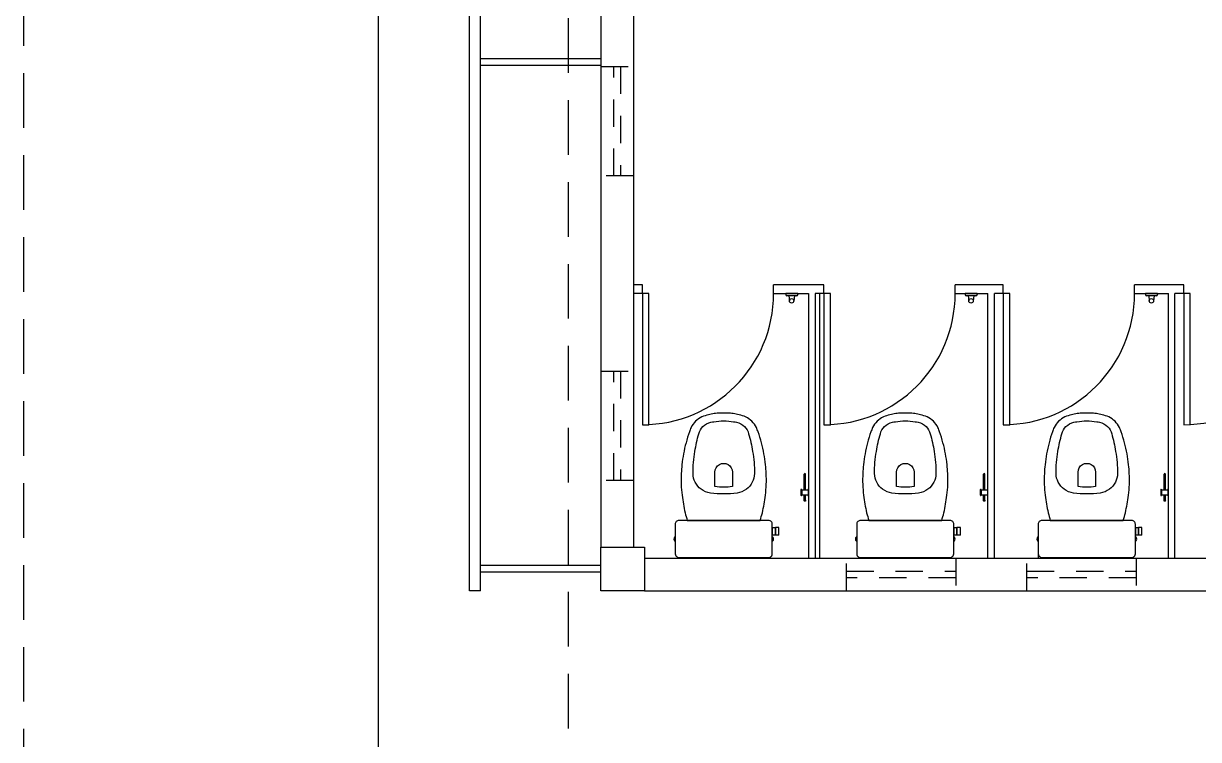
# Model space of a CAD drawing. Header units: inches. Extents: x 542650 to 544515, y 9574150 to 9574595.
# Drawn here: x 542785.33 to 542790.7, y 9574229.96 to 9574233.23 of the extents above; entities that cross this region are included whole.
import ezdxf

# ---------------------------------------------------------------- set-up
doc = ezdxf.new("R2010")
doc.units = ezdxf.units.IN
doc.header["$MEASUREMENT"] = 0
doc.linetypes.add('HIDDEN', pattern=[0.375, 0.25, -0.125])
doc.linetypes.add('HIDDEN2', pattern=[0.1875, 0.125, -0.0625])
doc.layers.add('I-ARQ', color=8, linetype='Continuous')

msp = doc.modelspace()

# ---------------------------------------------------------------- linework, layer by layer
at = {"layer": 'I-ARQ', "linetype": 'HIDDEN'}
for p, q in [((542785.3261, 9574252.1313), (542785.3261, 9574228.3313)), ((542787.8159, 9574251.6334), (542787.8159, 9574229.6934))]:
    msp.add_line(p, q, dxfattribs=at)
at = {"layer": 'I-ARQ'}
for p, q in [((542786.9493, 9574228.8434), (542786.9493, 9574251.5834)), ((542787.3659, 9574230.6384), (542787.3659, 9574249.7884)), ((542787.3659, 9574230.6384), (542787.3659, 9574249.7884)), ((542787.3659, 9574230.6384), (542787.3659, 9574249.7884)), ((542787.4159, 9574230.6384), (542787.4159, 9574249.7884)), ((542787.4159, 9574230.6384), (542787.4159, 9574249.7884)), ((542787.4159, 9574230.6384), (542787.4159, 9574249.7884)), ((542787.9659, 9574235.2759), (542787.9659, 9574230.8384)), ((542788.1159, 9574230.8384), (542788.1159, 9574234.784)), ((542787.9659, 9574233.0721), (542787.4159, 9574233.0721)), ((542787.9659, 9574233.0721), (542787.4159, 9574233.0721)), ((542787.9659, 9574233.0721), (542787.4159, 9574233.0721)), ((542787.9659, 9574233.0421), (542787.4159, 9574233.0421)), ((542787.9659, 9574233.0421), (542787.4159, 9574233.0421)), ((542787.9659, 9574233.0421), (542787.4159, 9574233.0421)), ((542788.1559, 9574232.0384), (542788.1159, 9574232.0384)), ((542788.1559, 9574231.9984), (542788.1559, 9574232.0384)), ((542788.9859, 9574232.0384), (542788.7559, 9574232.0384)), ((542788.7559, 9574231.9984), (542788.7559, 9574232.0384)), ((542788.9459, 9574232.0384), (542788.9159, 9574232.0384)), ((542788.9859, 9574231.9984), (542788.9859, 9574232.0384)), ((542789.8059, 9574232.0384), (542789.5859, 9574232.0384)), ((542789.5859, 9574231.9984), (542789.5859, 9574232.0384)), ((542789.8059, 9574231.9984), (542789.8059, 9574232.0384)), ((542790.5659, 9574232.0384), (542790.4059, 9574232.0384)), ((542790.4059, 9574231.9984), (542790.4059, 9574232.0384)), ((542790.6309, 9574232.0384), (542790.4109, 9574232.0384)), ((542790.6309, 9574231.9984), (542790.6309, 9574232.0384)), ((542788.1559, 9574231.9984), (542788.1159, 9574231.9984)), ((542788.1559, 9574231.9984), (542788.1559, 9574231.3984)), ((542788.1859, 9574231.3984), (542788.1859, 9574231.9984)), ((542788.7559, 9574231.9984), (542788.9159, 9574231.9984)), ((542788.811, 9574231.9984), (542788.811, 9574231.9934)), ((542788.8658, 9574231.9984), (542788.811, 9574231.9984)), ((542788.8608, 9574231.9884), (542788.816, 9574231.9884)), ((542788.8257, 9574231.9884), (542788.8282, 9574231.9649)), ((542788.8508, 9574231.9884), (542788.8482, 9574231.9649)), ((542788.8658, 9574231.9984), (542788.8658, 9574231.9934)), ((542788.9159, 9574231.9984), (542788.9159, 9574230.7903)), ((542788.9459, 9574231.9984), (542788.9459, 9574230.7903)), ((542788.9859, 9574231.9984), (542788.9459, 9574231.9984)), ((542788.9659, 9574231.9984), (542788.9659, 9574230.7884)), ((542789.0159, 9574231.9984), (542788.9859, 9574231.9984)), ((542788.9859, 9574231.9984), (542788.9859, 9574231.3984)), ((542789.0159, 9574231.3984), (542789.0159, 9574231.9984)), ((542789.5859, 9574231.9984), (542789.7359, 9574231.9984)), ((542789.631, 9574231.9984), (542789.631, 9574231.9934)), ((542789.6858, 9574231.9984), (542789.631, 9574231.9984)), ((542789.6808, 9574231.9884), (542789.636, 9574231.9884)), ((542789.6457, 9574231.9884), (542789.6482, 9574231.9649)), ((542789.6708, 9574231.9884), (542789.6682, 9574231.9649)), ((542789.6858, 9574231.9984), (542789.6858, 9574231.9934)), ((542789.7359, 9574230.7884), (542789.7359, 9574231.9984)), ((542789.7659, 9574230.7884), (542789.7659, 9574231.9984)), ((542789.8059, 9574231.9984), (542789.7659, 9574231.9984)), ((542789.8359, 9574231.9984), (542789.8059, 9574231.9984)), ((542789.8059, 9574231.9984), (542789.8059, 9574231.3984)), ((542789.8359, 9574231.3984), (542789.8359, 9574231.9984)), ((542790.4059, 9574231.9984), (542790.5609, 9574231.9984)), ((542790.456, 9574231.9984), (542790.456, 9574231.9934)), ((542790.5108, 9574231.9984), (542790.456, 9574231.9984)), ((542790.5058, 9574231.9884), (542790.461, 9574231.9884)), ((542790.4707, 9574231.9884), (542790.4732, 9574231.9649)), ((542790.4958, 9574231.9884), (542790.4932, 9574231.9649)), ((542790.5108, 9574231.9984), (542790.5108, 9574231.9934)), ((542790.5609, 9574230.7884), (542790.5609, 9574231.9984)), ((542790.5909, 9574230.7884), (542790.5909, 9574231.9984)), ((542790.6309, 9574231.9984), (542790.5909, 9574231.9984)), ((542790.6609, 9574231.9984), (542790.6309, 9574231.9984)), ((542790.6309, 9574231.9984), (542790.6309, 9574231.3984)), ((542790.6609, 9574231.3984), (542790.6609, 9574231.9984)), ((542788.9859, 9574231.3984), (542789.0159, 9574231.3984)), ((542789.8059, 9574231.3984), (542789.8359, 9574231.3984)), ((542788.8961, 9574231.1), (542788.8961, 9574231.1714)), ((542788.9021, 9574231.1697), (542788.8961, 9574231.1697)), ((542788.902, 9574231.1722), (542788.8963, 9574231.1722)), ((542788.9021, 9574231.1), (542788.9021, 9574231.1714)), ((542789.7161, 9574231.1), (542789.7161, 9574231.1714)), ((542789.7221, 9574231.1697), (542789.7161, 9574231.1697)), ((542789.722, 9574231.1722), (542789.7163, 9574231.1722)), ((542789.7221, 9574231.1), (542789.7221, 9574231.1714)), ((542790.5411, 9574231.1), (542790.5411, 9574231.1714)), ((542790.5471, 9574231.1697), (542790.5411, 9574231.1697)), ((542790.547, 9574231.1722), (542790.5413, 9574231.1722)), ((542790.5471, 9574231.1), (542790.5471, 9574231.1714)), ((542788.9021, 9574231.1664), (542788.8961, 9574231.1664)), ((542788.9021, 9574231.1614), (542788.8961, 9574231.1614)), ((542789.7221, 9574231.1664), (542789.7161, 9574231.1664)), ((542789.7221, 9574231.1614), (542789.7161, 9574231.1614)), ((542790.5471, 9574231.1664), (542790.5411, 9574231.1664)), ((542790.5471, 9574231.1614), (542790.5411, 9574231.1614)), ((542788.8809, 9574231.1013), (542788.8809, 9574231.0755)), ((542788.8844, 9574231.1013), (542788.8844, 9574231.0755)), ((542788.8844, 9574231.1), (542788.9138, 9574231.1)), ((542788.8844, 9574231.0768), (542788.9138, 9574231.0768)), ((542788.8961, 9574231.0507), (542788.8961, 9574231.0768)), ((542788.9021, 9574231.0607), (542788.8961, 9574231.0607)), ((542788.9021, 9574231.0507), (542788.9021, 9574231.0768)), ((542788.9138, 9574231.1034), (542788.9138, 9574231.0734)), ((542789.7009, 9574231.1013), (542789.7009, 9574231.0755)), ((542789.7044, 9574231.1013), (542789.7044, 9574231.0755)), ((542789.7044, 9574231.1), (542789.7338, 9574231.1)), ((542789.7044, 9574231.0768), (542789.7338, 9574231.0768)), ((542789.7161, 9574231.0507), (542789.7161, 9574231.0768)), ((542789.7221, 9574231.0607), (542789.7161, 9574231.0607)), ((542789.7221, 9574231.0507), (542789.7221, 9574231.0768)), ((542789.7338, 9574231.1034), (542789.7338, 9574231.0734)), ((542790.5259, 9574231.1013), (542790.5259, 9574231.0755)), ((542790.5294, 9574231.1013), (542790.5294, 9574231.0755)), ((542790.5294, 9574231.1), (542790.5588, 9574231.1)), ((542790.5294, 9574231.0768), (542790.5588, 9574231.0768)), ((542790.5411, 9574231.0507), (542790.5411, 9574231.0768)), ((542790.5471, 9574231.0607), (542790.5411, 9574231.0607)), ((542790.5471, 9574231.0507), (542790.5471, 9574231.0768)), ((542790.5588, 9574231.1034), (542790.5588, 9574231.0734)), ((542788.9021, 9574231.0566), (542788.8961, 9574231.0566)), ((542788.9021, 9574231.0545), (542788.8961, 9574231.0545)), ((542789.7221, 9574231.0566), (542789.7161, 9574231.0566)), ((542789.7221, 9574231.0545), (542789.7161, 9574231.0545)), ((542790.5471, 9574231.0566), (542790.5411, 9574231.0566)), ((542790.5471, 9574231.0545), (542790.5411, 9574231.0545)), ((542788.7327, 9574230.9603), (542788.3227, 9574230.9603)), ((542789.5627, 9574230.9603), (542789.1527, 9574230.9603)), ((542790.3927, 9574230.9603), (542789.9827, 9574230.9603)), ((542788.3057, 9574230.9435), (542788.3057, 9574230.8111)), ((542788.7497, 9574230.8111), (542788.7497, 9574230.9435)), ((542789.1357, 9574230.9435), (542789.1357, 9574230.8111)), ((542789.5797, 9574230.8111), (542789.5797, 9574230.9435)), ((542789.9657, 9574230.9435), (542789.9657, 9574230.8111)), ((542789.9659, 9574230.9463), (542789.9659, 9574230.7884)), ((542790.4097, 9574230.8111), (542790.4097, 9574230.9435)), ((542787.9659, 9574230.6384), (542787.9659, 9574230.8384)), ((542787.9659, 9574230.8384), (542788.1659, 9574230.8384)), ((542787.9659, 9574230.6384), (542787.9659, 9574230.8384)), ((542787.9659, 9574230.8384), (542788.1659, 9574230.8384)), ((542787.9659, 9574230.6384), (542787.9659, 9574230.8384)), ((542787.9659, 9574230.8384), (542788.1659, 9574230.8384)), ((542787.9659, 9574230.6384), (542787.9659, 9574230.8384)), ((542787.9659, 9574230.8384), (542788.1659, 9574230.8384)), ((542787.9659, 9574230.6384), (542787.9659, 9574230.8384)), ((542787.9659, 9574230.8384), (542788.1659, 9574230.8384)), ((542787.9659, 9574230.6384), (542787.9659, 9574230.8384)), ((542787.9659, 9574230.8384), (542788.1659, 9574230.8384)), ((542787.9659, 9574230.6384), (542787.9659, 9574230.8384)), ((542787.9659, 9574230.8384), (542788.1659, 9574230.8384)), ((542787.9659, 9574230.6384), (542787.9659, 9574230.8384)), ((542787.9659, 9574230.8384), (542788.1659, 9574230.8384)), ((542787.9659, 9574230.6384), (542787.9659, 9574230.8384)), ((542787.9659, 9574230.8384), (542788.1659, 9574230.8384)), ((542787.9659, 9574230.6384), (542787.9659, 9574230.8384)), ((542787.9659, 9574230.8384), (542788.1659, 9574230.8384)), ((542788.1659, 9574230.8384), (542788.1659, 9574230.6384)), ((542788.1659, 9574230.8384), (542788.1659, 9574230.6384)), ((542788.1659, 9574230.8384), (542788.1659, 9574230.6384)), ((542788.1659, 9574230.8384), (542788.1659, 9574230.6384)), ((542788.1659, 9574230.8384), (542788.1659, 9574230.6384)), ((542788.1659, 9574230.8384), (542788.1659, 9574230.6384)), ((542788.1659, 9574230.8384), (542788.1659, 9574230.6384)), ((542788.1659, 9574230.8384), (542788.1659, 9574230.6384)), ((542788.1659, 9574230.8384), (542788.1659, 9574230.6384)), ((542788.1659, 9574230.8384), (542788.1659, 9574230.6384)), ((542787.9659, 9574230.7534), (542787.4159, 9574230.7534)), ((542787.9659, 9574230.7534), (542787.4159, 9574230.7534)), ((542787.9659, 9574230.7534), (542787.4159, 9574230.7534)), ((542788.1659, 9574230.7884), (542793.0659, 9574230.7884)), ((542788.1659, 9574230.7884), (542793.0659, 9574230.7884)), ((542788.3265, 9574230.7903), (542788.7289, 9574230.7903)), ((542789.1565, 9574230.7903), (542789.5589, 9574230.7903)), ((542789.9865, 9574230.7903), (542790.3889, 9574230.7903)), ((542787.9659, 9574230.7234), (542787.4159, 9574230.7234)), ((542787.9659, 9574230.7234), (542787.4159, 9574230.7234)), ((542787.9659, 9574230.7234), (542787.4159, 9574230.7234)), ((542787.4159, 9574230.6384), (542787.3659, 9574230.6384)), ((542787.4159, 9574230.6384), (542787.3659, 9574230.6384)), ((542787.4159, 9574230.6384), (542787.3659, 9574230.6384)), ((542787.4159, 9574230.6384), (542787.3659, 9574230.6384)), ((542788.1659, 9574230.6384), (542787.9659, 9574230.6384)), ((542788.1659, 9574230.6384), (542787.9659, 9574230.6384)), ((542788.1659, 9574230.6384), (542787.9659, 9574230.6384)), ((542788.1659, 9574230.6384), (542787.9659, 9574230.6384)), ((542788.1659, 9574230.6384), (542787.9659, 9574230.6384)), ((542788.1659, 9574230.6384), (542787.9659, 9574230.6384)), ((542788.1659, 9574230.6384), (542787.9659, 9574230.6384)), ((542788.1659, 9574230.6384), (542787.9659, 9574230.6384)), ((542788.1659, 9574230.6384), (542787.9659, 9574230.6384)), ((542788.1659, 9574230.6384), (542787.9659, 9574230.6384)), ((542788.1659, 9574230.6384), (542794.1109, 9574230.6384)), ((542788.1659, 9574230.6384), (542794.1109, 9574230.6384))]:
    msp.add_line(p, q, dxfattribs=at)
at = {"layer": 'I-ARQ', "linetype": 'HIDDEN2'}
for p, q in [((542787.9659, 9574233.0362), (542788.1159, 9574233.0362)), ((542788.0259, 9574232.5362), (542788.0259, 9574233.0362)), ((542788.0559, 9574233.0362), (542788.0559, 9574232.5362)), ((542788.1159, 9574232.5362), (542787.9659, 9574232.5362)), ((542788.1859, 9574231.9984), (542788.1559, 9574231.9984)), ((542787.9659, 9574231.6434), (542788.1159, 9574231.6434)), ((542788.0259, 9574231.1434), (542788.0259, 9574231.6434)), ((542788.0559, 9574231.6434), (542788.0559, 9574231.1434)), ((542788.1559, 9574231.3984), (542788.1859, 9574231.3984)), ((542788.1159, 9574231.1434), (542787.9659, 9574231.1434)), ((542789.0884, 9574230.6384), (542789.0884, 9574230.7884)), ((542789.0884, 9574230.6384), (542789.0884, 9574230.7884)), ((542789.5884, 9574230.7884), (542789.5884, 9574230.6384)), ((542789.5884, 9574230.7884), (542789.5884, 9574230.6384)), ((542789.9134, 9574230.6384), (542789.9134, 9574230.7884)), ((542789.9134, 9574230.6384), (542789.9134, 9574230.7884)), ((542790.4134, 9574230.7884), (542790.4134, 9574230.6384)), ((542790.4134, 9574230.7884), (542790.4134, 9574230.6384)), ((542789.0884, 9574230.7284), (542789.5884, 9574230.7284)), ((542789.0884, 9574230.7284), (542789.5884, 9574230.7284)), ((542789.5884, 9574230.6984), (542789.0884, 9574230.6984)), ((542789.5884, 9574230.6984), (542789.0884, 9574230.6984)), ((542789.9134, 9574230.7284), (542790.4134, 9574230.7284)), ((542789.9134, 9574230.7284), (542790.4134, 9574230.7284)), ((542790.4134, 9574230.6984), (542789.9134, 9574230.6984)), ((542790.4134, 9574230.6984), (542789.9134, 9574230.6984))]:
    msp.add_line(p, q, dxfattribs=at)
at = {"layer": 'I-ARQ', "linetype": 'ByBlock'}
for p, q in [((542788.7637, 9574230.9283), (542788.7637, 9574230.8923)), ((542788.7797, 9574230.9283), (542788.7637, 9574230.9283)), ((542788.7797, 9574230.8923), (542788.7797, 9574230.9283)), ((542789.5937, 9574230.9283), (542789.5937, 9574230.8923)), ((542789.6097, 9574230.9283), (542789.5937, 9574230.9283)), ((542789.6097, 9574230.8923), (542789.6097, 9574230.9283)), ((542790.4237, 9574230.9283), (542790.4237, 9574230.8923)), ((542790.4397, 9574230.9283), (542790.4237, 9574230.9283)), ((542790.4397, 9574230.8923), (542790.4397, 9574230.9283)), ((542788.7797, 9574230.8923), (542788.7637, 9574230.8923)), ((542789.6097, 9574230.8923), (542789.5937, 9574230.8923)), ((542790.4397, 9574230.8923), (542790.4237, 9574230.8923))]:
    msp.add_line(p, q, dxfattribs=at)
at = {"layer": 'I-ARQ'}
for points in [[(542788.6947, 9574230.9603, -0.003882), (542788.7042, 9574230.9953, 0.024258), (542788.7182, 9574231.0753, 0.02486), (542788.7222, 9574231.1253, 0.033324), (542788.7217, 9574231.1753, 0.02486), (542788.7187, 9574231.2153, 0.012268), (542788.7117, 9574231.2653, 0.015806), (542788.7002, 9574231.3153, 0.026699), (542788.6847, 9574231.3653, 0.021919), (542788.6772, 9574231.3853, 0.174675), (542788.6277, 9574231.4338, 0.045452), (542788.5977, 9574231.4433, 0.022856), (542788.5848, 9574231.4464, 0.041289), (542788.5581, 9574231.4504, 0.039166), (542788.5524, 9574231.4509, 0.012899), (542788.5505, 9574231.4508, 0.04333), (542788.5277, 9574231.4513, 0.04333), (542788.5049, 9574231.4508, 0.052091), (542788.4973, 9574231.4504, 0.041289), (542788.4706, 9574231.4464, 0.022856), (542788.4577, 9574231.4433, 0.045452), (542788.4277, 9574231.4338, 0.174675), (542788.3782, 9574231.3853, 0.021919), (542788.3707, 9574231.3653, 0.026699), (542788.3552, 9574231.3153, 0.015806), (542788.3437, 9574231.2653, 0.012268), (542788.3367, 9574231.2153, 0.02486), (542788.3337, 9574231.1753, 0.033324), (542788.3332, 9574231.1253, 0.02486), (542788.3372, 9574231.0753, 0.024258), (542788.3512, 9574230.9953, -0.003882), (542788.3607, 9574230.9603)], [(542789.5247, 9574230.9603, -0.003882), (542789.5342, 9574230.9953, 0.024258), (542789.5482, 9574231.0753, 0.02486), (542789.5522, 9574231.1253, 0.033324), (542789.5517, 9574231.1753, 0.02486), (542789.5487, 9574231.2153, 0.012268), (542789.5417, 9574231.2653, 0.015806), (542789.5302, 9574231.3153, 0.026699), (542789.5147, 9574231.3653, 0.021919), (542789.5072, 9574231.3853, 0.174675), (542789.4577, 9574231.4338, 0.045452), (542789.4277, 9574231.4433, 0.022856), (542789.4148, 9574231.4464, 0.041289), (542789.3881, 9574231.4504, 0.039166), (542789.3824, 9574231.4509, 0.012899), (542789.3805, 9574231.4508, 0.04333), (542789.3577, 9574231.4513, 0.04333), (542789.3349, 9574231.4508, 0.052091), (542789.3273, 9574231.4504, 0.041289), (542789.3006, 9574231.4464, 0.022856), (542789.2877, 9574231.4433, 0.045452), (542789.2577, 9574231.4338, 0.174675), (542789.2082, 9574231.3853, 0.021919), (542789.2007, 9574231.3653, 0.026699), (542789.1852, 9574231.3153, 0.015806), (542789.1737, 9574231.2653, 0.012268), (542789.1667, 9574231.2153, 0.02486), (542789.1637, 9574231.1753, 0.033324), (542789.1632, 9574231.1253, 0.02486), (542789.1672, 9574231.0753, 0.024258), (542789.1812, 9574230.9953, -0.003882), (542789.1907, 9574230.9603)], [(542790.3547, 9574230.9603, -0.003882), (542790.3642, 9574230.9953, 0.024258), (542790.3782, 9574231.0753, 0.02486), (542790.3822, 9574231.1253, 0.033324), (542790.3817, 9574231.1753, 0.02486), (542790.3787, 9574231.2153, 0.012268), (542790.3717, 9574231.2653, 0.015806), (542790.3602, 9574231.3153, 0.026699), (542790.3447, 9574231.3653, 0.021919), (542790.3372, 9574231.3853, 0.174675), (542790.2877, 9574231.4338, 0.045452), (542790.2577, 9574231.4433, 0.022856), (542790.2448, 9574231.4464, 0.041289), (542790.2181, 9574231.4504, 0.039166), (542790.2124, 9574231.4509, 0.012899), (542790.2105, 9574231.4508, 0.04333), (542790.1877, 9574231.4513, 0.04333), (542790.1649, 9574231.4508, 0.052091), (542790.1573, 9574231.4504, 0.041289), (542790.1306, 9574231.4464, 0.022856), (542790.1177, 9574231.4433, 0.045452), (542790.0877, 9574231.4338, 0.174675), (542790.0382, 9574231.3853, 0.021919), (542790.0307, 9574231.3653, 0.026699), (542790.0152, 9574231.3153, 0.015806), (542790.0037, 9574231.2653, 0.012268), (542789.9967, 9574231.2153, 0.02486), (542789.9937, 9574231.1753, 0.033324), (542789.9932, 9574231.1253, 0.02486), (542789.9972, 9574231.0753, 0.024258), (542790.0112, 9574230.9953, -0.003882), (542790.0207, 9574230.9603)], [(542788.4242, 9574231.1029, -0.234638), (542788.3872, 9574231.1752, -0.044666), (542788.3958, 9574231.2762, -0.031515), (542788.4139, 9574231.3567, -0.151063), (542788.4325, 9574231.3895, -0.148094), (542788.469, 9574231.4095, -0.031073), (542788.4826, 9574231.4117, -0.035055), (542788.5277, 9574231.4158, -0.035055), (542788.5729, 9574231.4117, -0.031073), (542788.5865, 9574231.4095, -0.148094), (542788.6229, 9574231.3895, -0.151063), (542788.6415, 9574231.3567, -0.031515), (542788.6596, 9574231.2762, -0.044666), (542788.6682, 9574231.1752, -0.234638), (542788.6313, 9574231.1029, -0.129345), (542788.5886, 9574231.0858, -0.041331), (542788.5277, 9574231.0813, -0.041331), (542788.4669, 9574231.0858, -0.129345)], [(542789.2542, 9574231.1029, -0.234638), (542789.2172, 9574231.1752, -0.044666), (542789.2258, 9574231.2762, -0.031515), (542789.2439, 9574231.3567, -0.151063), (542789.2625, 9574231.3895, -0.148094), (542789.299, 9574231.4095, -0.031073), (542789.3126, 9574231.4117, -0.035055), (542789.3577, 9574231.4158, -0.035055), (542789.4029, 9574231.4117, -0.031073), (542789.4165, 9574231.4095, -0.148094), (542789.4529, 9574231.3895, -0.151063), (542789.4715, 9574231.3567, -0.031515), (542789.4896, 9574231.2762, -0.044666), (542789.4982, 9574231.1752, -0.234638), (542789.4613, 9574231.1029, -0.129345), (542789.4186, 9574231.0858, -0.041331), (542789.3577, 9574231.0813, -0.041331), (542789.2969, 9574231.0858, -0.129345)], [(542790.0842, 9574231.1029, -0.234638), (542790.0472, 9574231.1752, -0.044666), (542790.0558, 9574231.2762, -0.031515), (542790.0739, 9574231.3567, -0.151063), (542790.0925, 9574231.3895, -0.148094), (542790.129, 9574231.4095, -0.031073), (542790.1426, 9574231.4117, -0.035055), (542790.1877, 9574231.4158, -0.035055), (542790.2329, 9574231.4117, -0.031073), (542790.2465, 9574231.4095, -0.148094), (542790.2829, 9574231.3895, -0.151063), (542790.3015, 9574231.3567, -0.031515), (542790.3196, 9574231.2762, -0.044666), (542790.3282, 9574231.1752, -0.234638), (542790.2913, 9574231.1029, -0.129345), (542790.2486, 9574231.0858, -0.041331), (542790.1877, 9574231.0813, -0.041331), (542790.1269, 9574231.0858, -0.129345)]]:
    msp.add_lwpolyline(points, format="xyb", close=True, dxfattribs=at)
at = {"layer": 'I-ARQ', "linetype": 'ByBlock'}
for points in [[(542788.4877, 9574231.1163), (542788.4877, 9574231.1814, -1.002091), (542788.5677, 9574231.1813), (542788.5677, 9574231.1163, -0.054282), (542788.5277, 9574231.1119, -0.054282), (542788.4877, 9574231.1163, 1.56536)], [(542789.3177, 9574231.1163), (542789.3177, 9574231.1814, -1.002091), (542789.3977, 9574231.1813), (542789.3977, 9574231.1163, -0.054282), (542789.3577, 9574231.1119, -0.054282), (542789.3177, 9574231.1163, 1.56536)], [(542790.1477, 9574231.1163), (542790.1477, 9574231.1814, -1.002091), (542790.2277, 9574231.1813), (542790.2277, 9574231.1163, -0.054282), (542790.1877, 9574231.1119, -0.054282), (542790.1477, 9574231.1163, 1.56536)]]:
    msp.add_lwpolyline(points, format="xyb", dxfattribs=at)
for points in [[(542788.7637, 9574230.8948), (542788.7637, 9574230.9258), (542788.7497, 9574230.9258), (542788.7497, 9574230.8948)], [(542789.5937, 9574230.8948), (542789.5937, 9574230.9258), (542789.5797, 9574230.9258), (542789.5797, 9574230.8948)], [(542790.4237, 9574230.8948), (542790.4237, 9574230.9258), (542790.4097, 9574230.9258), (542790.4097, 9574230.8948)]]:
    msp.add_lwpolyline(points, close=True, dxfattribs=at)
for points in [[(542788.3057, 9574230.8663), (542788.3057, 9574230.8843), (542788.3028, 9574230.8843, 0.197763), (542788.3027, 9574230.8842, 0.161404), (542788.2997, 9574230.8752, 0.158802), (542788.3027, 9574230.8664, 0.197763), (542788.3028, 9574230.8663)], [(542788.7526, 9574230.8663, 0.197763), (542788.7528, 9574230.8664, 0.15883), (542788.7557, 9574230.8752, 0.161377), (542788.7528, 9574230.8842, 0.197763), (542788.7526, 9574230.8843), (542788.7497, 9574230.8843), (542788.7497, 9574230.8663)], [(542789.1357, 9574230.8663), (542789.1357, 9574230.8843), (542789.1328, 9574230.8843, 0.197763), (542789.1327, 9574230.8842, 0.161404), (542789.1297, 9574230.8752, 0.158802), (542789.1327, 9574230.8664, 0.197763), (542789.1328, 9574230.8663)], [(542789.5826, 9574230.8663, 0.197763), (542789.5828, 9574230.8664, 0.15883), (542789.5857, 9574230.8752, 0.161377), (542789.5828, 9574230.8842, 0.197763), (542789.5826, 9574230.8843), (542789.5797, 9574230.8843), (542789.5797, 9574230.8663)], [(542789.9657, 9574230.8663), (542789.9657, 9574230.8843), (542789.9628, 9574230.8843, 0.197763), (542789.9627, 9574230.8842, 0.161404), (542789.9597, 9574230.8752, 0.158802), (542789.9627, 9574230.8664, 0.197763), (542789.9628, 9574230.8663)], [(542790.4126, 9574230.8663, 0.197763), (542790.4128, 9574230.8664, 0.15883), (542790.4157, 9574230.8752, 0.161377), (542790.4128, 9574230.8842, 0.197763), (542790.4126, 9574230.8843), (542790.4097, 9574230.8843), (542790.4097, 9574230.8663)]]:
    msp.add_lwpolyline(points, format="xyb", close=True, dxfattribs=at)
at = {"layer": 'I-ARQ'}
for centre, radius in [((542788.8382, 9574231.9649), 0.01), ((542789.6582, 9574231.9649), 0.01), ((542790.4832, 9574231.9649), 0.01), ((542788.8991, 9574231.0507), 0.003), ((542789.7191, 9574231.0507), 0.003), ((542790.5441, 9574231.0507), 0.003)]:
    msp.add_circle(centre, radius, dxfattribs=at)
for centre, radius, start, end in [((542788.1559, 9574231.9984), 0.6, 270, 0), ((542788.816, 9574231.9934), 0.005, 180, 270), ((542788.8608, 9574231.9934), 0.005, 270, 0), ((542788.9859, 9574231.9984), 0.6, 270, 0), ((542789.636, 9574231.9934), 0.005, 180, 270), ((542789.6808, 9574231.9934), 0.005, 270, 0), ((542789.8059, 9574231.9984), 0.6, 270, 0), ((542790.461, 9574231.9934), 0.005, 180, 270), ((542790.5058, 9574231.9934), 0.005, 270, 0), ((542790.6309, 9574231.9984), 0.6, 270, 0), ((542788.8991, 9574231.1714), 0.003, 0, 180), ((542789.7191, 9574231.1714), 0.003, 0, 180), ((542790.5441, 9574231.1714), 0.003, 0, 180), ((542788.8827, 9574231.1009), 0.00182, 13.2763, 166.7237), ((542788.8827, 9574231.0759), 0.00182, 193.2763, 346.7237), ((542788.9149, 9574231.1037), 0.00108, 342.7498, 197.2502), ((542788.9149, 9574231.0731), 0.00108, 162.7498, 17.2502), ((542789.7027, 9574231.1009), 0.00182, 13.2763, 166.7237), ((542789.7027, 9574231.0759), 0.00182, 193.2763, 346.7237), ((542789.7349, 9574231.1037), 0.00108, 342.7498, 197.2502), ((542789.7349, 9574231.0731), 0.00108, 162.7498, 17.2502), ((542790.5277, 9574231.1009), 0.00182, 13.2763, 166.7237), ((542790.5277, 9574231.0759), 0.00182, 193.2763, 346.7237), ((542790.5599, 9574231.1037), 0.00108, 342.7498, 197.2502), ((542790.5599, 9574231.0731), 0.00108, 162.7498, 17.2502), ((542788.3221, 9574230.9439), 0.0164, 87.826, 181.2974), ((542788.7334, 9574230.9439), 0.0164, 358.7026, 92.174), ((542789.1521, 9574230.9439), 0.0164, 87.826, 181.2974), ((542789.5634, 9574230.9439), 0.0164, 358.7026, 92.174), ((542789.9821, 9574230.9439), 0.0164, 87.826, 181.2974), ((542790.3934, 9574230.9439), 0.0164, 358.7026, 92.174), ((542788.3246, 9574230.8092), 0.019, 174.255, 275.745), ((542788.7308, 9574230.8092), 0.019, 264.255, 5.745), ((542789.1546, 9574230.8092), 0.019, 174.255, 275.745), ((542789.5608, 9574230.8092), 0.019, 264.255, 5.745), ((542789.9846, 9574230.8092), 0.019, 174.255, 275.745), ((542790.3908, 9574230.8092), 0.019, 264.255, 5.745)]:
    msp.add_arc(centre, radius, start, end, dxfattribs=at)

doc.saveas('drawing.dxf')
